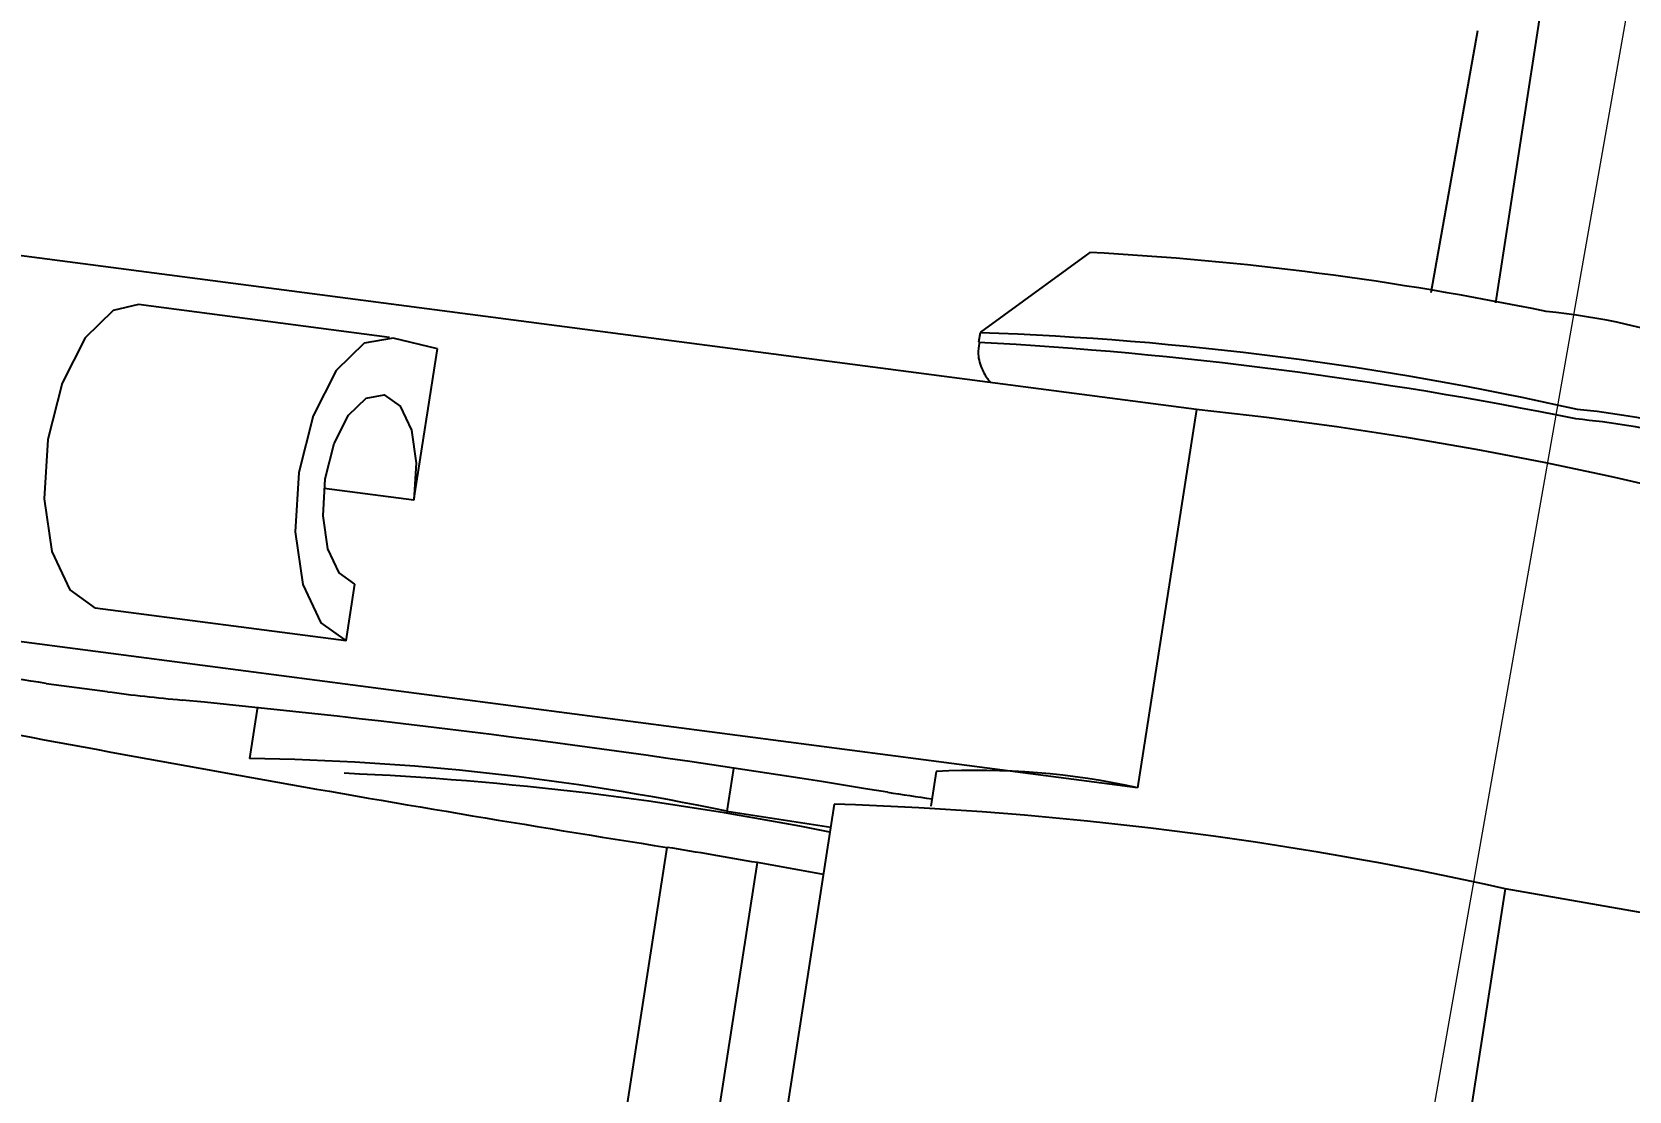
# Model space of a CAD drawing. Header units: millimetres. Extents: x -294 to 2792, y 5 to 1659.
# Drawn here: x 2315.91 to 2332.58, y 875.94 to 887 of the extents above; entities that cross this region are included whole.
import ezdxf

# ---------------------------------------------------------------- set-up
doc = ezdxf.new("R2010")
doc.units = ezdxf.units.MM
doc.layers.get('0').update_dxf_attribs({"lineweight": 18})
doc.styles.get("Standard").update_dxf_attribs({"font": 'txt.shx'})
doc.dimstyles.new('ISO-25', dxfattribs={"dimtxt": 2.5, "dimasz": 2.5, "dimexe": 1.25, "dimexo": 0.625, "dimtad": 1, "dimtxsty": 'Standard', "dimcen": 2.5, "dimdle": 5, "dimadec": 0, "dimazin": 0, "dimtfac": 1, "dimtmove": 0, "dimatfit": 3, "dimfxl": 1, "dimarcsym": 0})

# ---------------------------------------------------------------- blocks, each defined once
blk = doc.blocks.new('*X11')
for points in [[(2253.221, 1111.43), (2254.388, 1111.224), (2254.422, 1114.829)], [(2188.224, 742.813), (2189.391, 742.607), (2188.19, 739.208)]]:
    blk.add_hatch(color=0).paths.add_polyline_path(points, flags=0)
at = {"color": 0, "lineweight": -2}
for p, q in [((2368.147, 1094.776), (2253.437, 1115.003)), ((2253.804, 1111.327), (2221.935, 930.584)), ((2188.807, 742.71), (2220.677, 923.453)), ((2301.915, 719.156), (2187.205, 739.382))]:
    blk.add_line(p, q, dxfattribs=at)
at = {"color": 0, "insert": (2221.306, 927.019), "char_height": 3.5, "width": 23.5, "attachment_point": 5}
blk.add_mtext('381,42', dxfattribs=at)

msp = doc.modelspace()

# ---------------------------------------------------------------- linework, layer by layer
at = {"color": 1}
msp.add_line((2302.9, 718.98), (2362.099, 1054.718), dxfattribs=at)
at = {"color": 7, "linetype": 'Continuous', "lineweight": 25}
for p, q in [((2331.189, 884.171), (2332.983, 895.739)), ((2330.514, 884.281), (2331.003, 887.015)), ((2328.065, 883.059), (2309.335, 885.509)), ((2326.953, 884.698), (2325.813, 883.866)), ((2319.645, 883.81), (2317.025, 884.153)), ((2320.145, 883.692), (2319.682, 883.803)), ((2325.808, 883.858), (2325.792, 883.76)), ((2319.9, 882.112), (2320.145, 883.692)), ((2328.065, 883.059), (2327.452, 879.11)), ((2319.9, 882.112), (2318.962, 882.235)), ((2327.452, 879.11), (2308.722, 881.56)), ((2319.192, 880.644), (2319.284, 881.236)), ((2319.192, 880.644), (2316.573, 880.986)), ((2316.061, 880.197), (2316.7, 880.113)), ((2318.268, 879.955), (2318.185, 879.414)), ((2323.233, 879.31), (2323.164, 878.865)), ((2325.351, 879.279), (2325.294, 878.916)), ((2324.286, 878.938), (2323.521, 874.002)), ((2323.164, 878.865), (2324.249, 878.697)), ((2321.93, 874.538), (2322.542, 878.487)), ((2322.872, 874.379), (2323.484, 878.328)), ((2324.172, 878.205), (2323.484, 878.328)), ((2331.287, 878.056), (2330.522, 873.12)), ((2336.677, 877.111), (2331.287, 878.056))]:
    msp.add_line(p, q, dxfattribs=at)
for points in [[(2317.025, 884.153), (2316.761, 884.093), (2316.467, 883.808), (2316.227, 883.334), (2316.077, 882.744), (2316.04, 882.126), (2316.121, 881.575), (2316.308, 881.175), (2316.573, 880.986)], [(2319.682, 883.803), (2319.38, 883.751), (2319.087, 883.466), (2318.847, 882.992), (2318.697, 882.401), (2318.659, 881.783), (2318.741, 881.232), (2318.928, 880.832), (2319.192, 880.644)], [(2319.284, 881.236), (2319.119, 881.354), (2319.002, 881.604), (2318.951, 881.948), (2318.974, 882.334), (2319.068, 882.704), (2319.218, 883), (2319.402, 883.178), (2319.59, 883.211), (2319.756, 883.093), (2319.873, 882.843), (2319.923, 882.499), (2319.9, 882.112)]]:
    msp.add_lwpolyline(points, dxfattribs=at)
for centre, radius, start, end in [((2325.245, 852.853), 31.891, 78.2937, 86.9296), ((2331.114, 877.623), 6.485, 69.6388, 84.6764), ((2323.433, 840.694), 43.13, 78.5081, 86.8634), ((2324.678, 850.375), 33.503, 77.3044, 88.0671), ((2324.016, 844.347), 38.922, 75.337, 84.0295), ((2331.19, 874.462), 8.639, 69.5572, 84.3497), ((2331.175, 874.363), 8.639, 69.5572, 84.3497), ((2313.264, 863.494), 16.936, 80.4926, 89.2966), ((2318.881, 896.129), 16.164, 262.2459, 265.0321), ((2358.987, 1108.396), 232.78, 258.82735, 260.99253), ((2306.761, 769.475), 111.069, 80.63147, 84.4609), ((2317.826, 853.316), 26.101, 78.1984, 89.2118), ((2317.758, 846.385), 32.906, 78.6383, 87.5361), ((2325.788, 871.561), 7.73, 77.5643, 93.2404), ((2331.851, 923.493), 44.979, 261.0336, 261.6334), ((2323.079, 841.141), 37.817, 77.4636, 88.1703), ((2313.203, 820.387), 58.846, 79.93832, 80.86803), ((2358.375, 1104.447), 232.78, 258.82735, 260.99253)]:
    msp.add_arc(centre, radius, start, end, dxfattribs=at)
msp.add_open_spline([(2325.801, 883.755), (2325.794, 883.715), (2325.778, 883.618), (2325.823, 883.477), (2325.882, 883.377), (2325.915, 883.345), (2325.921, 883.339)], degree=3, knots=[0, 0, 0, 0, 0.1123374, 0.2780526, 0.4195933, 0.4511209, 0.4511209, 0.4511209, 0.4511209], dxfattribs=at)

# ---------------------------------------------------------------- dimensions: what is measured, and where the dimension line sits
at = {"color": 1}
dim = msp.add_linear_dim(base=(2254.422, 1114.829), p1=(2302.899, 718.982), p2=(2369.131, 1094.603), angle=80, dimstyle='ISO-25', override={"dimtxt": 3.5, "dimasz": 3.556, "dimexe": 1, "dimexo": 1, "dimgap": 1.524, "dimtih": 1, "dimtoh": 1, "dimzin": 0, "dimsah": 1, "dimdle": 7.112, "dimadec": 2, "dimtolj": 1, "dimtzin": 0}, dxfattribs=at)
dim.commit()
dim.dimension.update_dxf_attribs({"geometry": '*X11', "text_midpoint": (2221.306, 927.019)})

doc.saveas('drawing.dxf')
